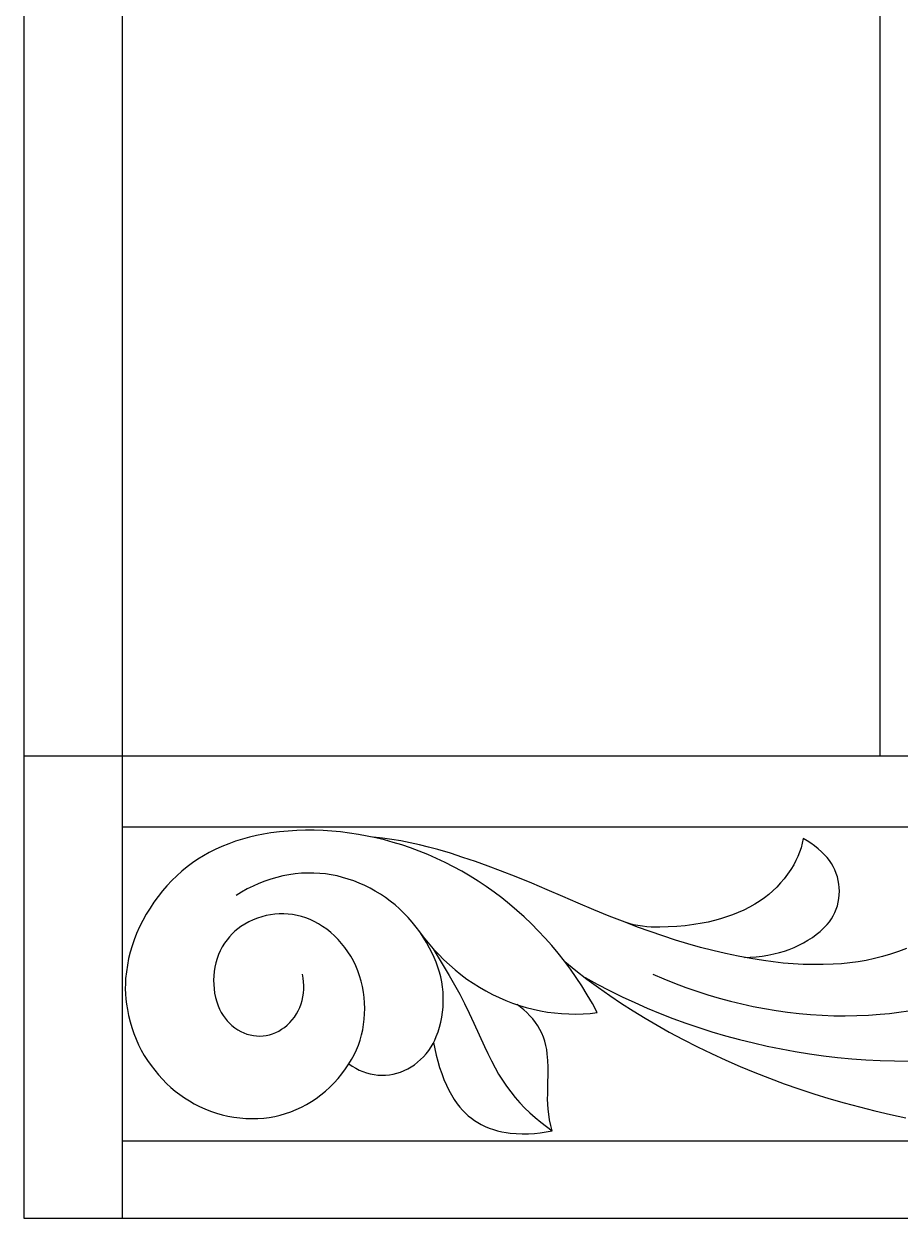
# Model space of a CAD drawing. Header units: millimetres. Extents: x 5940 to 9066, y 1327 to 3250.
# Drawn here: x 7506.1 to 7728.1, y 1415.1 to 1717.8 of the extents above; entities that cross this region are included whole.
import ezdxf

# ---------------------------------------------------------------- set-up
doc = ezdxf.new("R2010")
doc.units = ezdxf.units.MM
doc.layers.add('Default Layer', color=7, linetype='Continuous', lineweight=30)

msp = doc.modelspace()

# ---------------------------------------------------------------- linework, layer by layer
at = {"layer": 'Default Layer', "color": 18, "lineweight": 30, "true_color": 0x000000}
for p, q in [((7531.14, 1532.28), (7531.14, 3127.92)), ((7531.14, 1514.31), (8030.15, 1514.31)), ((7531.14, 1434.67), (8030.15, 1434.67))]:
    msp.add_line(p, q, dxfattribs=at)
for points in [[(7506.14, 3245.1), (7506.14, 1415.1), (7506.14, 1415.1), (8166.14, 1415.1), (8166.14, 1415.1), (8166.14, 3245.1), (8166.14, 3245.1), (7506.14, 3245.1)], [(7719.02, 2107.61), (7723, 2105.39), (7723, 2105.39), (7723, 1922.09), (7723, 1922.09), (7723, 1728.48), (7723, 1728.48), (7723, 1534.92), (7723, 1534.92), (7723, 1532.28)], [(7506.14, 1532.28), (7530.89, 1532.28), (7530.89, 1532.28), (7531.14, 1532.28), (7531.14, 1532.28), (7693.71, 1532.28), (7693.71, 1532.28), (7917.58, 1532.28), (7917.58, 1532.28), (8030.15, 1532.28), (8030.15, 1532.28), (8030.15, 1532.28)], [(7606.13, 1488.01), (7607.32, 1486.42), (7608.56, 1484.88), (7609.84, 1483.39), (7611.17, 1481.96), (7612.53, 1480.58), (7613.94, 1479.27), (7615.39, 1478.01), (7616.88, 1476.82), (7618.4, 1475.69), (7619.96, 1474.62), (7621.55, 1473.61), (7623.17, 1472.67), (7624.83, 1471.8), (7626.51, 1471), (7626.51, 1471), (7628.22, 1470.26), (7629.94, 1469.6), (7631.68, 1469.01), (7633.43, 1468.48), (7635.2, 1468.03), (7636.98, 1467.65), (7638.76, 1467.34), (7640.56, 1467.11), (7642.36, 1466.94), (7644.17, 1466.85), (7645.98, 1466.82), (7647.79, 1466.87), (7649.61, 1467), (7651.42, 1467.19), (7651.42, 1467.19), (7650.16, 1469.49), (7648.85, 1471.73), (7647.48, 1473.94), (7646.06, 1476.09), (7644.58, 1478.19), (7643.06, 1480.24), (7641.49, 1482.24), (7639.86, 1484.19), (7638.19, 1486.09), (7636.47, 1487.92), (7634.71, 1489.71), (7632.9, 1491.43), (7631.04, 1493.09), (7631.04, 1493.09), (7629.15, 1494.69), (7627.22, 1496.24), (7625.26, 1497.71), (7623.27, 1499.13), (7621.25, 1500.48), (7619.19, 1501.77), (7617.11, 1503), (7615, 1504.15), (7612.86, 1505.25), (7610.7, 1506.27), (7608.51, 1507.23), (7606.3, 1508.12), (7604.06, 1508.95), (7604.06, 1508.95), (7601.9, 1509.67), (7599.71, 1510.34), (7597.52, 1510.94), (7595.31, 1511.48), (7593.1, 1511.95), (7590.87, 1512.36), (7588.64, 1512.71), (7586.39, 1512.99), (7584.14, 1513.21), (7584.14, 1513.21), (7581.93, 1513.34), (7579.71, 1513.41), (7577.5, 1513.41), (7575.28, 1513.34), (7573.07, 1513.21), (7570.86, 1513), (7568.66, 1512.73), (7568.66, 1512.73), (7566.85, 1512.44), (7565.06, 1512.08), (7563.28, 1511.66), (7561.51, 1511.17), (7559.76, 1510.6), (7558.02, 1509.97), (7556.31, 1509.28), (7554.61, 1508.52), (7554.61, 1508.52), (7553.12, 1507.77), (7551.66, 1506.96), (7550.23, 1506.08), (7548.84, 1505.13), (7547.48, 1504.11), (7546.15, 1503.03), (7546.15, 1503.03), (7544.85, 1501.87), (7543.6, 1500.65), (7542.39, 1499.36), (7541.24, 1498.02), (7540.14, 1496.63), (7539.09, 1495.18), (7538.09, 1493.68), (7537.16, 1492.13), (7536.28, 1490.53), (7535.45, 1488.89), (7534.7, 1487.2), (7534.7, 1487.2), (7534.08, 1485.66), (7533.54, 1484.09), (7533.07, 1482.49), (7532.67, 1480.87), (7532.35, 1479.22), (7532.1, 1477.55), (7531.92, 1475.87), (7531.92, 1475.87), (7531.85, 1474.55), (7531.84, 1473.23), (7531.88, 1471.91), (7531.99, 1470.6), (7532.16, 1469.29), (7532.38, 1468), (7532.38, 1468), (7532.68, 1466.43), (7533.05, 1464.89), (7533.48, 1463.38), (7533.98, 1461.89), (7534.55, 1460.44), (7535.19, 1459.03), (7535.89, 1457.65), (7536.65, 1456.32), (7537.47, 1455.03), (7537.47, 1455.03), (7538.35, 1453.77), (7539.28, 1452.56), (7540.24, 1451.4), (7541.25, 1450.3), (7542.3, 1449.24), (7543.38, 1448.24), (7544.5, 1447.29), (7545.66, 1446.4), (7546.85, 1445.57), (7548.07, 1444.79), (7549.32, 1444.08), (7550.6, 1443.42), (7550.6, 1443.42), (7552.01, 1442.78), (7553.45, 1442.22), (7554.9, 1441.72), (7556.37, 1441.3), (7557.85, 1440.95), (7559.34, 1440.68), (7560.85, 1440.48), (7562.35, 1440.36), (7563.87, 1440.31), (7565.39, 1440.33), (7566.9, 1440.43), (7566.9, 1440.43), (7568.31, 1440.61), (7569.7, 1440.86), (7571.08, 1441.19), (7572.45, 1441.58), (7573.8, 1442.05), (7575.13, 1442.59), (7576.44, 1443.2), (7577.72, 1443.88), (7578.98, 1444.62), (7578.98, 1444.62), (7580.2, 1445.44), (7581.39, 1446.32), (7582.54, 1447.27), (7583.65, 1448.28), (7584.71, 1449.35), (7585.73, 1450.48), (7586.7, 1451.66), (7587.62, 1452.9), (7588.49, 1454.2), (7588.49, 1454.2), (7589.18, 1455.33), (7589.81, 1456.51), (7590.37, 1457.72), (7590.87, 1458.96), (7591.3, 1460.23), (7591.67, 1461.53), (7591.97, 1462.85), (7592.21, 1464.18), (7592.37, 1465.54), (7592.47, 1466.9), (7592.5, 1468.27), (7592.46, 1469.64), (7592.35, 1471.02), (7592.17, 1472.39), (7592.17, 1472.39), (7591.92, 1473.78), (7591.59, 1475.14), (7591.2, 1476.47), (7590.73, 1477.78), (7590.2, 1479.04), (7589.61, 1480.27), (7588.95, 1481.46), (7588.23, 1482.61), (7588.23, 1482.61), (7587.45, 1483.7), (7586.62, 1484.73), (7585.75, 1485.71), (7584.83, 1486.64), (7583.87, 1487.5), (7582.87, 1488.3), (7581.83, 1489.04), (7580.76, 1489.71), (7580.76, 1489.71), (7579.71, 1490.27), (7578.64, 1490.77), (7577.55, 1491.19), (7576.46, 1491.54), (7575.35, 1491.82), (7574.23, 1492.03), (7573.1, 1492.16), (7571.98, 1492.23), (7570.85, 1492.22), (7569.72, 1492.14), (7568.6, 1491.99), (7567.49, 1491.78), (7566.38, 1491.49), (7565.29, 1491.12), (7564.22, 1490.69), (7563.16, 1490.19), (7562.12, 1489.62), (7561.1, 1488.98), (7561.1, 1488.98), (7560.33, 1488.42), (7559.6, 1487.8), (7558.9, 1487.13), (7558.23, 1486.42), (7557.61, 1485.66), (7557.61, 1485.66), (7556.98, 1484.77), (7556.41, 1483.85), (7555.9, 1482.88), (7555.46, 1481.88), (7555.09, 1480.86), (7554.78, 1479.8), (7554.53, 1478.73), (7554.35, 1477.64), (7554.24, 1476.54), (7554.19, 1475.44), (7554.22, 1474.32), (7554.31, 1473.21), (7554.47, 1472.11), (7554.7, 1471.01), (7555, 1469.93), (7555.37, 1468.87), (7555.37, 1468.87), (7555.73, 1468.04), (7556.14, 1467.24), (7556.6, 1466.48), (7557.1, 1465.77), (7557.65, 1465.1), (7558.23, 1464.47), (7558.86, 1463.9), (7558.86, 1463.9), (7559.58, 1463.32), (7560.33, 1462.82), (7561.09, 1462.39), (7561.87, 1462.03), (7562.66, 1461.74), (7563.47, 1461.52), (7564.28, 1461.36), (7565.1, 1461.27), (7565.92, 1461.25), (7566.74, 1461.3), (7567.55, 1461.41), (7568.36, 1461.59), (7569.15, 1461.83), (7569.93, 1462.14), (7570.69, 1462.51), (7571.43, 1462.95), (7572.14, 1463.45), (7572.83, 1464.01), (7573.48, 1464.64), (7574.1, 1465.32), (7574.69, 1466.07), (7574.69, 1466.07), (7575.19, 1466.85), (7575.64, 1467.66), (7576.02, 1468.51), (7576.35, 1469.39), (7576.61, 1470.29), (7576.82, 1471.21), (7576.96, 1472.14), (7577.03, 1473.09), (7577.04, 1474.04), (7576.99, 1475), (7576.87, 1475.95), (7576.69, 1476.9)], [(7729.77, 1483.43), (7727.76, 1482.68), (7725.73, 1482), (7723.69, 1481.4), (7721.63, 1480.88), (7719.55, 1480.43), (7717.46, 1480.07), (7715.36, 1479.78), (7713.26, 1479.57), (7711.14, 1479.44), (7711.14, 1479.44), (7708.62, 1479.36), (7706.09, 1479.35), (7703.56, 1479.42), (7701.04, 1479.55), (7698.52, 1479.76), (7696, 1480.03), (7693.49, 1480.37), (7693.49, 1480.37), (7690.28, 1480.89), (7687.07, 1481.49), (7683.88, 1482.16), (7680.7, 1482.9), (7677.54, 1483.72), (7674.38, 1484.6), (7671.24, 1485.56), (7671.24, 1485.56), (7668.02, 1486.62), (7664.81, 1487.73), (7661.61, 1488.88), (7658.43, 1490.09), (7658.43, 1490.09), (7654.46, 1491.66), (7650.51, 1493.27), (7646.58, 1494.93), (7642.65, 1496.62), (7642.65, 1496.62), (7638.73, 1498.32), (7634.8, 1499.97), (7630.86, 1501.58), (7626.9, 1503.14), (7626.9, 1503.14), (7623.74, 1504.33), (7620.57, 1505.46), (7617.38, 1506.54), (7614.18, 1507.56), (7610.97, 1508.52), (7610.97, 1508.52), (7608.66, 1509.15), (7606.34, 1509.72), (7604.01, 1510.24), (7601.67, 1510.69), (7599.32, 1511.08), (7596.96, 1511.41), (7594.6, 1511.68)], [(7688.67, 1481.16), (7690.17, 1481.23), (7691.66, 1481.35), (7693.15, 1481.53), (7694.63, 1481.77), (7696.11, 1482.06), (7697.57, 1482.41), (7697.57, 1482.41), (7698.82, 1482.77), (7700.06, 1483.2), (7701.27, 1483.68), (7702.46, 1484.24), (7703.64, 1484.85), (7704.78, 1485.52), (7705.9, 1486.26), (7705.9, 1486.26), (7706.9, 1486.99), (7707.86, 1487.78), (7708.78, 1488.64), (7709.65, 1489.55), (7709.65, 1489.55), (7710.22, 1490.23), (7710.73, 1490.95), (7711.19, 1491.72), (7711.6, 1492.53), (7711.95, 1493.37), (7711.95, 1493.37), (7712.23, 1494.26), (7712.46, 1495.16), (7712.61, 1496.07), (7712.71, 1497), (7712.74, 1497.93), (7712.71, 1498.86), (7712.61, 1499.78), (7712.46, 1500.7), (7712.23, 1501.6), (7711.95, 1502.48), (7711.95, 1502.48), (7711.6, 1503.36), (7711.19, 1504.2), (7710.74, 1505), (7710.23, 1505.76), (7709.67, 1506.47), (7709.07, 1507.13), (7709.07, 1507.13), (7708.23, 1507.95), (7707.35, 1508.72), (7706.45, 1509.44), (7705.52, 1510.11), (7704.56, 1510.73), (7703.58, 1511.3), (7703.58, 1511.3), (7703.33, 1510.13), (7703.02, 1508.98), (7702.65, 1507.86), (7702.21, 1506.76), (7701.72, 1505.7), (7701.17, 1504.68), (7701.17, 1504.68), (7700.42, 1503.44), (7699.61, 1502.26), (7698.76, 1501.12), (7697.85, 1500.04), (7696.9, 1499.02), (7695.9, 1498.05), (7694.86, 1497.14), (7693.79, 1496.3), (7692.67, 1495.52), (7692.67, 1495.52), (7691.32, 1494.67), (7689.96, 1493.9), (7688.56, 1493.19), (7687.14, 1492.54), (7685.7, 1491.96), (7685.7, 1491.96), (7684.17, 1491.43), (7682.64, 1490.94), (7681.09, 1490.52), (7679.53, 1490.15), (7677.96, 1489.83), (7677.96, 1489.83), (7675.83, 1489.48), (7673.68, 1489.21), (7671.54, 1489.01), (7669.38, 1488.89), (7667.23, 1488.85), (7665.07, 1488.88), (7665.07, 1488.88), (7663.95, 1488.94), (7662.83, 1489.06), (7661.72, 1489.24), (7660.61, 1489.47), (7659.51, 1489.75), (7658.43, 1490.09)], [(7588.49, 1454.2), (7589.34, 1453.6), (7590.2, 1453.08), (7591.09, 1452.62), (7592.01, 1452.23), (7592.94, 1451.9), (7593.88, 1451.65), (7594.84, 1451.46), (7595.8, 1451.34), (7596.78, 1451.3), (7597.75, 1451.33), (7598.73, 1451.42), (7599.7, 1451.59), (7599.7, 1451.59), (7600.65, 1451.83), (7601.59, 1452.13), (7602.5, 1452.5), (7603.38, 1452.93), (7604.24, 1453.42), (7605.07, 1453.98), (7605.87, 1454.59), (7606.63, 1455.26), (7607.36, 1455.99), (7608.05, 1456.77), (7608.7, 1457.61), (7609.3, 1458.49), (7609.3, 1458.49), (7609.79, 1459.34), (7610.23, 1460.21), (7610.63, 1461.12), (7610.63, 1461.12), (7611.07, 1462.31), (7611.45, 1463.53), (7611.77, 1464.77), (7612.02, 1466.02), (7612.21, 1467.29), (7612.34, 1468.56), (7612.4, 1469.84), (7612.4, 1471.13), (7612.33, 1472.41), (7612.2, 1473.69), (7612, 1474.96), (7611.74, 1476.22), (7611.41, 1477.47), (7611.41, 1477.47), (7611.01, 1478.73), (7610.56, 1479.98), (7610.07, 1481.19), (7609.52, 1482.38), (7608.93, 1483.54), (7608.93, 1483.54), (7608.14, 1484.95), (7607.3, 1486.3), (7606.41, 1487.62), (7605.48, 1488.88), (7604.5, 1490.1), (7603.47, 1491.27), (7602.41, 1492.39), (7601.3, 1493.46), (7600.16, 1494.47), (7598.97, 1495.43), (7598.97, 1495.43), (7597.73, 1496.35), (7596.45, 1497.21), (7595.15, 1498.01), (7593.83, 1498.74), (7592.48, 1499.42), (7591.11, 1500.03), (7589.73, 1500.57), (7588.32, 1501.05), (7586.9, 1501.47), (7585.47, 1501.82), (7584.02, 1502.1), (7582.56, 1502.32), (7581.09, 1502.47), (7579.62, 1502.55), (7579.62, 1502.55), (7578.03, 1502.56), (7576.44, 1502.49), (7574.87, 1502.35), (7573.3, 1502.13), (7571.74, 1501.84), (7570.2, 1501.47), (7568.67, 1501.02), (7567.15, 1500.51), (7565.66, 1499.92), (7564.19, 1499.25), (7562.74, 1498.52), (7561.31, 1497.71), (7559.92, 1496.84)], [(7609.87, 1483.32), (7613.92, 1476.58), (7613.92, 1476.58), (7615.27, 1474.25), (7616.56, 1471.89), (7617.8, 1469.48), (7618.99, 1467.03), (7620.12, 1464.55), (7620.12, 1464.55), (7621.45, 1461.57), (7622.81, 1458.61), (7622.81, 1458.61), (7623.68, 1456.8), (7624.58, 1455), (7625.51, 1453.22), (7625.51, 1453.22), (7626.42, 1451.61), (7627.38, 1450.05), (7628.4, 1448.54), (7629.47, 1447.08), (7630.6, 1445.67), (7631.78, 1444.33), (7633, 1443.03), (7634.28, 1441.8), (7634.28, 1441.8), (7635.65, 1440.57), (7637.07, 1439.4), (7638.51, 1438.28), (7639.99, 1437.22)], [(7643.16, 1480.1), (7645.96, 1477.86), (7648.8, 1475.68), (7651.68, 1473.56), (7654.59, 1471.52), (7657.53, 1469.53), (7660.51, 1467.62), (7663.52, 1465.77), (7666.56, 1463.98), (7669.63, 1462.27), (7669.63, 1462.27), (7673.18, 1460.37), (7676.76, 1458.55), (7680.36, 1456.8), (7683.99, 1455.13), (7687.64, 1453.53), (7691.32, 1452), (7695.02, 1450.54), (7698.74, 1449.16), (7702.48, 1447.86), (7706.24, 1446.62), (7706.24, 1446.62), (7710.1, 1445.44), (7713.97, 1444.32), (7717.86, 1443.27), (7721.76, 1442.28), (7725.67, 1441.37), (7729.59, 1440.52)], [(7648.31, 1476.06), (7651.41, 1474.37), (7654.54, 1472.75), (7657.7, 1471.2), (7660.88, 1469.72), (7664.08, 1468.31), (7667.31, 1466.97), (7670.56, 1465.71), (7673.83, 1464.51), (7677.12, 1463.39), (7680.43, 1462.35), (7680.43, 1462.35), (7683.92, 1461.32), (7687.43, 1460.37), (7690.95, 1459.5), (7694.48, 1458.7), (7698.03, 1457.98), (7701.58, 1457.33), (7705.14, 1456.76), (7708.72, 1456.27), (7712.29, 1455.85), (7715.88, 1455.51), (7719.47, 1455.25), (7723.07, 1455.06), (7726.67, 1454.95), (7730.27, 1454.91)], [(7665.48, 1476.91), (7668.23, 1475.73), (7671.01, 1474.63), (7673.8, 1473.59), (7676.61, 1472.61), (7679.44, 1471.71), (7682.28, 1470.87), (7685.14, 1470.1), (7688.01, 1469.39), (7690.89, 1468.76), (7693.79, 1468.19), (7693.79, 1468.19), (7696.69, 1467.7), (7699.61, 1467.28), (7702.53, 1466.94), (7705.45, 1466.68), (7708.38, 1466.5), (7711.32, 1466.39), (7714.25, 1466.37), (7717.18, 1466.42), (7720.12, 1466.54), (7723.05, 1466.75), (7723.05, 1466.75), (7725.45, 1466.98), (7727.83, 1467.28), (7730.22, 1467.65)], [(7609.93, 1459.61), (7610.23, 1458), (7610.59, 1456.41), (7611, 1454.84), (7611.47, 1453.3), (7612, 1451.77), (7612.57, 1450.27), (7613.2, 1448.8), (7613.2, 1448.8), (7613.8, 1447.55), (7614.46, 1446.35), (7615.18, 1445.19), (7615.95, 1444.08), (7615.95, 1444.08), (7616.59, 1443.25), (7617.27, 1442.47), (7617.98, 1441.74), (7618.73, 1441.05), (7619.51, 1440.42), (7620.32, 1439.83), (7621.16, 1439.3), (7622.02, 1438.82), (7622.02, 1438.82), (7623.03, 1438.34), (7624.05, 1437.91), (7625.09, 1437.54), (7626.15, 1437.23), (7627.21, 1436.98), (7628.29, 1436.78), (7629.37, 1436.65), (7629.37, 1436.65), (7630.89, 1436.53), (7632.41, 1436.48), (7633.94, 1436.5), (7635.46, 1436.58), (7636.97, 1436.73), (7638.49, 1436.94), (7639.99, 1437.22), (7639.99, 1437.22), (7639.63, 1438.6), (7639.34, 1440.01), (7639.1, 1441.43), (7639.1, 1441.43), (7638.96, 1442.71), (7638.87, 1444), (7638.83, 1445.28), (7638.84, 1446.58), (7638.84, 1446.58), (7638.9, 1449.15), (7638.94, 1451.73), (7638.94, 1451.73), (7638.94, 1453.39), (7638.87, 1455.05), (7638.75, 1456.71), (7638.75, 1456.71), (7638.61, 1457.81), (7638.41, 1458.89), (7638.13, 1459.95), (7637.78, 1460.98), (7637.37, 1461.97), (7636.89, 1462.93), (7636.35, 1463.84), (7635.75, 1464.71), (7635.75, 1464.71), (7635.06, 1465.58), (7634.34, 1466.4), (7633.57, 1467.18), (7632.77, 1467.9), (7631.93, 1468.57), (7631.07, 1469.2)]]:
    msp.add_lwpolyline(points, dxfattribs=at)
msp.add_polyline3d([(7531.14, 1415.1, 0), (7531.14, 1434.67, 0), (7531.14, 1514.31, 0), (7531.14, 1532.28, 0)], dxfattribs=at)

doc.saveas('drawing.dxf')
